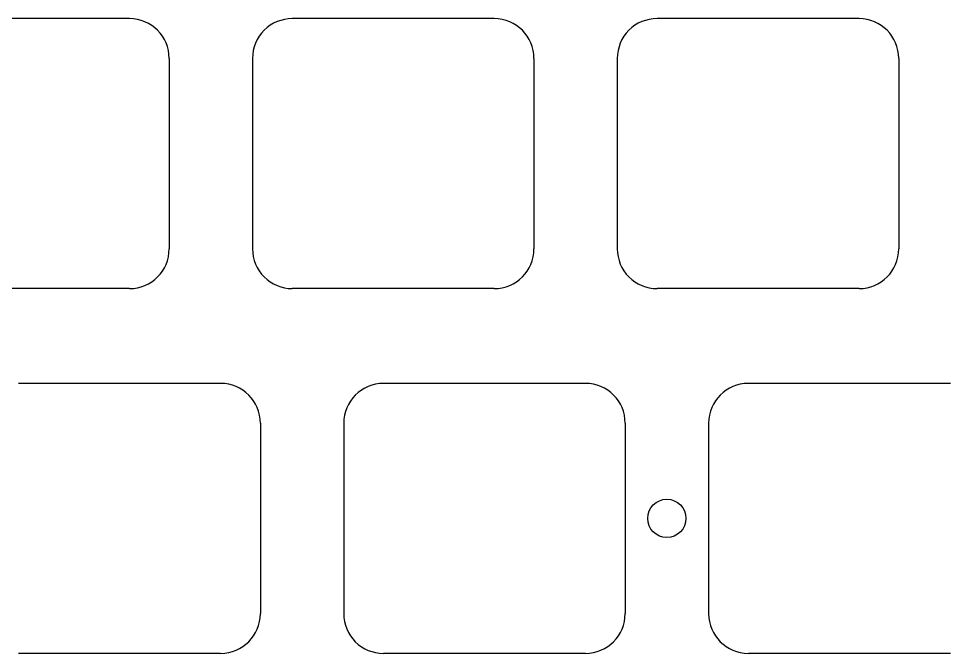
# Model space of a CAD drawing. Header units: millimetres. Extents: x -10 to 277, y -95 to 18.
# Drawn here: x 199.51 to 248.17, y -45.15 to -12 of the extents above; entities that cross this region are included whole.
import ezdxf

# ---------------------------------------------------------------- set-up
doc = ezdxf.new("R2010")
doc.units = ezdxf.units.MM
doc.header["$MEASUREMENT"] = 0
doc.layers.add('Edge.Cuts', color=53, linetype='CONTINUOUS')

msp = doc.modelspace()

# ---------------------------------------------------------------- linework, layer by layer
at = {"layer": 'Edge.Cuts', "linetype": 'Continuous'}
for p, q in [((205.3, -12), (194.75, -12)), ((224.35, -12), (213.8, -12)), ((243.4, -12), (232.85, -12)), ((207.375, -14.075), (207.375, -24.025)), ((211.725, -14.075), (211.725, -24.025)), ((226.425, -14.075), (226.425, -24.025)), ((230.775, -14.075), (230.775, -24.025)), ((245.475, -14.075), (245.475, -24.025)), ((205.3, -26.1), (194.75, -26.1)), ((224.35, -26.1), (213.8, -26.1)), ((243.4, -26.1), (232.85, -26.1)), ((210.0625, -31.05), (199.5125, -31.05)), ((229.1125, -31.05), (218.5625, -31.05)), ((248.16875, -31.05), (237.618749, -31.05)), ((212.1375, -33.125), (212.1375, -43.075)), ((216.4875, -33.125), (216.4875, -43.075)), ((231.1875, -33.125), (231.1875, -43.075)), ((235.54375, -33.125), (235.54375, -43.075001)), ((210.0625, -45.15), (199.5125, -45.15)), ((229.1125, -45.15), (218.5625, -45.15)), ((248.16875, -45.15), (237.61875, -45.15))]:
    msp.add_line(p, q, dxfattribs=at)
at = {"layer": 'Edge.Cuts'}
msp.add_circle((233.3625, -38.1), 1, dxfattribs=at)
for centre, radius, start, end in [((205.299972, -14.075015), 2.075015, 0.0004142, 89.9992269), ((213.799972, -14.075015), 2.074972, 89.9992269, 179.9995858), ((224.349972, -14.075015), 2.075015, 0.0004142, 89.9992269), ((232.849972, -14.075015), 2.074972, 89.9992269, 179.9995858), ((243.399972, -14.075015), 2.075015, 0.0004142, 89.9992269), ((205.299972, -24.025015), 2.075028, 270.0007731, 0.0004142), ((213.799972, -24.025015), 2.074985, 179.9995858, 270.0007731), ((224.349972, -24.025015), 2.075028, 270.0007731, 0.0004142), ((232.849972, -24.025015), 2.074985, 179.9995858, 270.0007731), ((243.399972, -24.025015), 2.075028, 270.0007731, 0.0004142), ((210.062472, -33.125015), 2.075015, 0.0004142, 89.9992269), ((218.562472, -33.125015), 2.074972, 89.9992269, 179.9995858), ((229.112472, -33.125015), 2.075015, 0.0004142, 89.9992269), ((237.6188, -33.125), 2.07505, 90.0014082, 180), ((210.062472, -43.075015), 2.075028, 270.0007731, 0.0004142), ((218.562472, -43.075015), 2.074985, 179.9995858, 270.0007731), ((229.112472, -43.075015), 2.075028, 270.0007731, 0.0004142), ((237.6188, -43.075), 2.075, 180.0000276, 269.9986194)]:
    msp.add_arc(centre, radius, start, end, dxfattribs=at)

doc.saveas('drawing.dxf')
